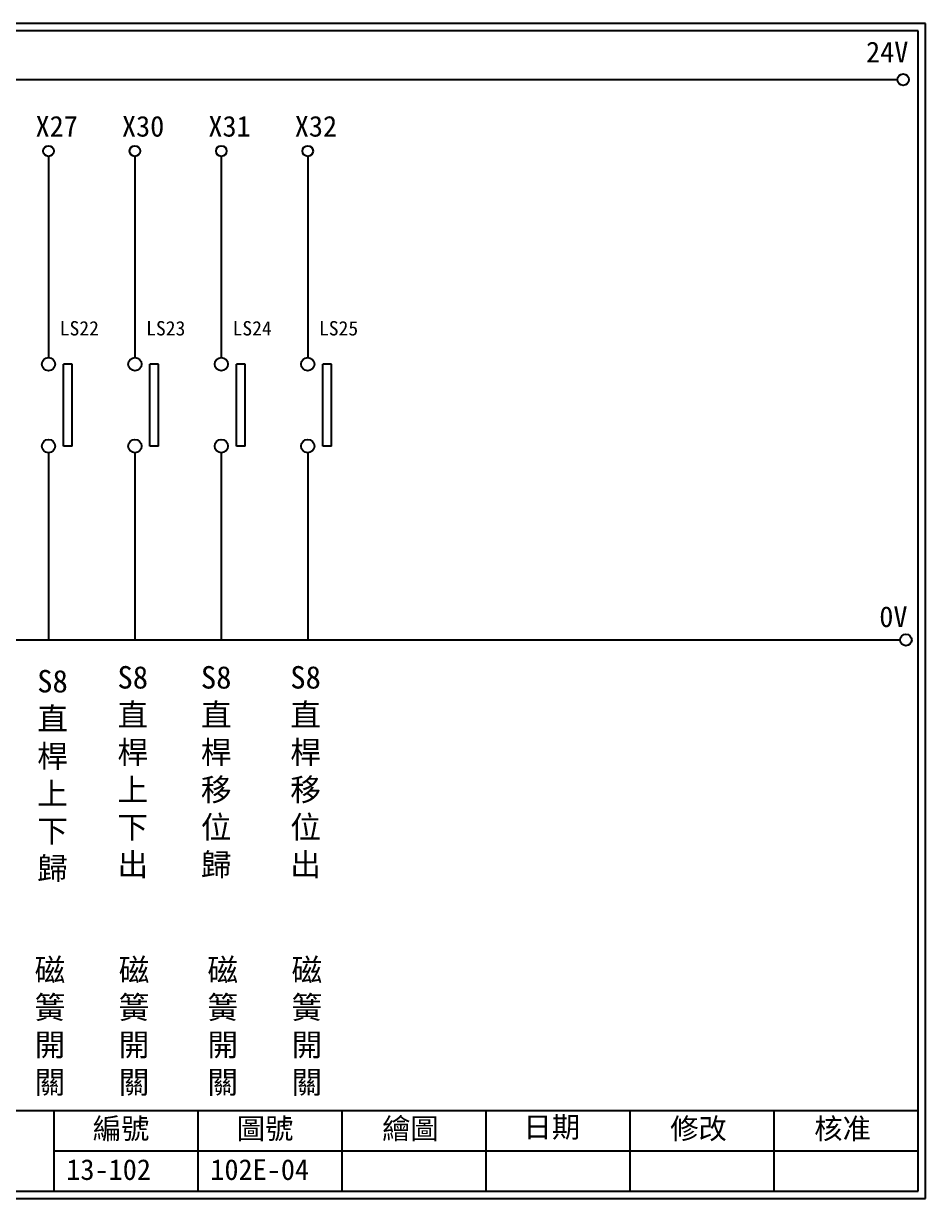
# Model space of a CAD drawing. Extents: x 325 to 612, y 3 to 207.
# Drawn here: x 455.8 to 612.3, y 3 to 207 of the extents above; entities that cross this region are included whole.
import ezdxf

# ---------------------------------------------------------------- set-up
doc = ezdxf.new("R2010")
doc.units = 0
doc.layers.get('0').update_dxf_attribs({"linetype": 'CONTINUOUS'})
doc.layers.add('圖框層', color=7, linetype='CONTINUOUS')
doc.layers.add('標尺寸層', color=3, linetype='CONTINUOUS')
doc.styles.add('CNS', font='romanc.shx', dxfattribs={"bigfont": 'chineset.shx'})
doc.styles.add('STSL', font='KAIU.TTF')

msp = doc.modelspace()

# ---------------------------------------------------------------- linework, layer by layer
for p, q in [((464.2, 147.84), (462.7, 147.84)), ((479.2, 147.84), (477.7, 147.84)), ((494.2, 147.84), (492.7, 147.84)), ((509.2, 147.84), (507.7, 147.84)), ((464.2, 133.61), (462.7, 133.61)), ((479.2, 133.61), (477.7, 133.61)), ((494.2, 133.61), (492.7, 133.61)), ((509.2, 133.61), (507.7, 133.61))]:
    msp.add_line(p, q)
for centre in [(608.44, 197.22), (608.92, 99.96)]:
    msp.add_circle(centre, 1)
at = {"layer": '圖框層', "color": 7}
for p, q in [((612.32, 206.97), (325.32, 206.97)), ((612.32, 3), (612.32, 206.97)), ((611.07, 205.72), (326.57, 205.72)), ((611.07, 4.25), (611.07, 205.72)), ((326.57, 18.25), (611.07, 18.25)), ((461.07, 4.25), (461.07, 18.25)), ((486.07, 4.25), (486.07, 18.25)), ((511.07, 4.25), (511.07, 18.25)), ((536.07, 4.25), (536.07, 18.25)), ((561.07, 4.25), (561.07, 18.25)), ((586.07, 4.25), (586.07, 18.25)), ((461.07, 11.25), (611.07, 11.25)), ((326.57, 4.25), (611.07, 4.25)), ((325.32, 3), (612.32, 3))]:
    msp.add_line(p, q, dxfattribs=at)
at = {"layer": '標尺寸層', "color": 7}
for p, q in [((329.84, 197.22), (607.44, 197.22)), ((460.09, 183.91), (460.09, 148.99)), ((475.09, 183.91), (475.09, 148.99)), ((490.09, 183.91), (490.09, 148.99)), ((505.09, 183.91), (505.09, 148.99)), ((462.7, 133.61), (462.7, 147.84)), ((464.2, 133.61), (464.2, 147.84)), ((477.7, 133.61), (477.7, 147.84)), ((479.2, 133.61), (479.2, 147.84)), ((492.7, 133.61), (492.7, 147.84)), ((494.2, 133.61), (494.2, 147.84)), ((507.7, 133.61), (507.7, 147.84)), ((509.2, 133.61), (509.2, 147.84)), ((460.09, 132.46), (460.09, 99.96)), ((475.09, 132.46), (475.09, 99.96)), ((490.09, 132.46), (490.09, 99.96)), ((505.09, 132.46), (505.09, 99.96)), ((330.05, 99.96), (607.92, 99.96))]:
    msp.add_line(p, q, dxfattribs=at)
for centre, radius in [((460.09, 184.83), 0.92), ((475.09, 184.83), 0.92), ((490.09, 184.83), 0.92), ((505.09, 184.83), 0.92), ((460.09, 147.84), 1.15), ((475.09, 147.84), 1.15), ((490.09, 147.84), 1.15), ((505.09, 147.84), 1.15), ((460.09, 133.61), 1.15), ((475.09, 133.61), 1.15), ((490.09, 133.61), 1.15), ((505.09, 133.61), 1.15)]:
    msp.add_circle(centre, radius, dxfattribs=at)

# ---------------------------------------------------------------- texts
at = {"layer": '圖框層', "color": 4, "style": 'STSL'}
for s, height, p in [('24V', 3.6, (602, 200.22)), ('X27', 3.6, (457.84, 187.33)), ('X30', 3.6, (472.84, 187.33)), ('X31', 3.6, (487.84, 187.33)), ('X32', 3.6, (502.84, 187.33)), ('LS22', 2.5, (462.04, 152.81)), ('LS23', 2.5, (477.04, 152.81)), ('LS24', 2.5, (492.04, 152.81)), ('LS25', 2.5, (507.04, 152.81)), ('0V', 3.6, (604.3, 102.2)), ('編號', 3.6, (467.78, 13.34)), ('圖號', 3.6, (492.78, 13.34)), ('繪圖', 3.6, (518.01, 13.34)), ('日期', 3.6, (542.54, 13.59)), ('修改', 3.6, (568.01, 13.34)), ('核准', 3.6, (593.01, 13.34)), ('13-102', 3.6, (463.18, 6.22)), ('102E-04', 3.6, (488.18, 6.22))]:
    msp.add_text(s, height=height, dxfattribs=at).set_placement(p)
at = {"layer": '標尺寸層', "color": 7, "char_height": 3.9, "width": 4.9608, "attachment_point": 5, "style": 'CNS'}
for s, insert in [('{\\fDFKai-SB|b0|i0|c136|p65;S8\\P直桿上下歸}', (460.79, 76.34)), ('{\\fDFKai-SB|b0|i0|c136|p65;S8\\P直桿上下出}', (474.72, 77.01)), ('{\\fDFKai-SB|b0|i0|c136|p65;S8\\P直桿移位歸}', (489.2, 77.01)), ('{\\fDFKai-SB|b0|i0|c136|p65;S8\\P直桿移位出}', (504.72, 77.01)), ('{\\fDFKai-SB|b0|i0|c136|p65;磁簧開關}', (460.34, 32.72)), ('{\\fDFKai-SB|b0|i0|c136|p65;磁簧開關}', (474.94, 32.72)), ('{\\fDFKai-SB|b0|i0|c136|p65;磁簧開關}', (490.34, 32.72)), ('{\\fDFKai-SB|b0|i0|c136|p65;磁簧開關}', (504.94, 32.72))]:
    msp.add_mtext(s, dxfattribs=dict(at, insert=insert))

doc.saveas('drawing.dxf')
